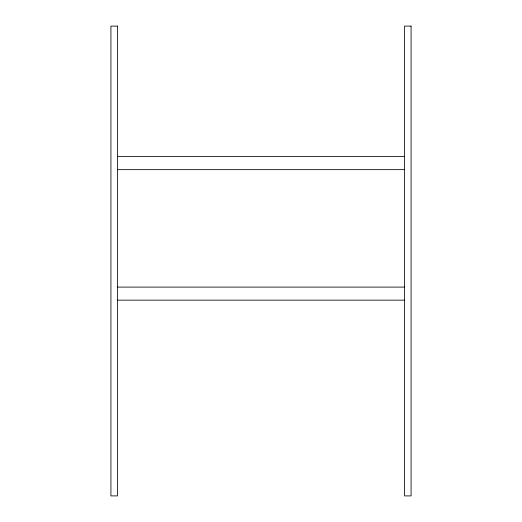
<?xml version="1.0" encoding="UTF-8"?>
<svg xmlns="http://www.w3.org/2000/svg" width="522" height="522" viewBox="0 0 522 522"><rect width="100%" height="100%" fill="white"/><g stroke="black" fill="none" stroke-linecap="round" stroke-linejoin="round"><path stroke-width="0.78" d="M117.45 156.6L404.55 156.6M117.45 169.65L404.55 169.65M117.45 287.1L404.55 287.1M117.45 300.15L404.55 300.15M117.45 26.1L110.925 26.1L110.925 495.9L117.45 495.9L117.45 26.1M411.075 26.1L404.55 26.1L404.55 495.9L411.075 495.9L411.075 26.1"/></g></svg>
